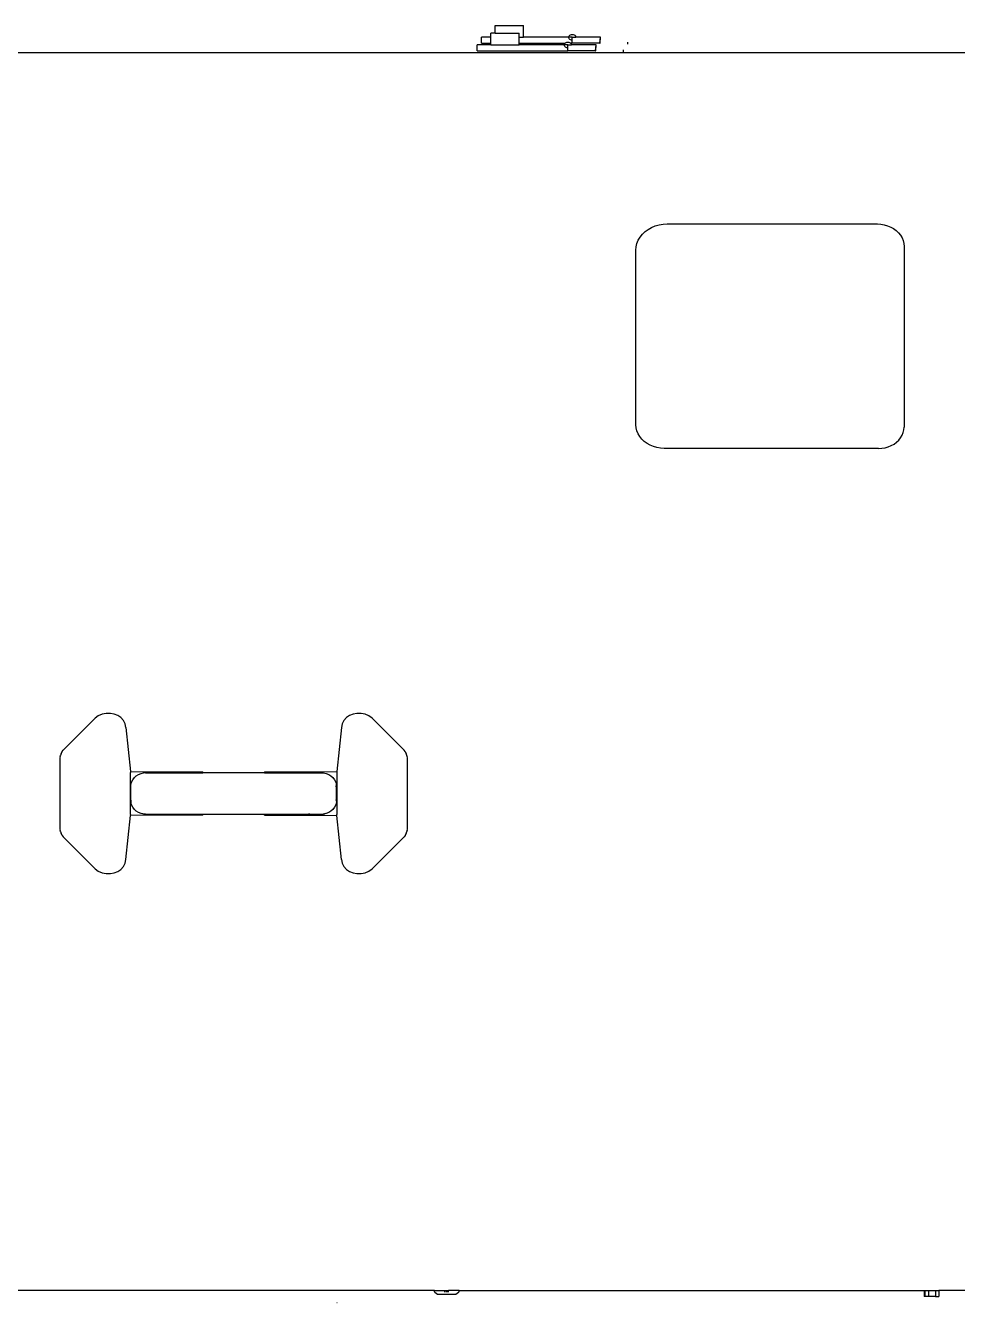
# Model space of a CAD drawing. Header units: inches. Extents: x 0.9 to 36.3, y 0.7 to 23.3.
# Drawn here: x 30.7028 to 30.9779, y 8.4775 to 8.8544 of the extents above; entities that cross this region are included whole.
import ezdxf

# ---------------------------------------------------------------- set-up
doc = ezdxf.new("R2010")
doc.units = ezdxf.units.IN
doc.layers.add('DG set', color=18, linetype='Continuous', lineweight=15)
doc.layers.add('Edges', color=7, linetype='Continuous')

# ---------------------------------------------------------------- blocks, each defined once
blk = doc.blocks.new('Diesel Generator pl')
at = {"layer": 'Edges'}
for p, q in [((4.4212, 2.0414), (4.4212, 2.0514)), ((4.4212, 2.0514), (4.458, 2.0514)), ((4.458, 2.036), (4.458, 2.0514)), ((4.4033, 2.0283), (4.4033, 2.036)), ((4.4154, 2.036), (4.4033, 2.036)), ((4.4154, 2.036), (4.4154, 2.0414)), ((4.4212, 2.0414), (4.4154, 2.0414)), ((4.4154, 2.0283), (4.4154, 2.036)), ((4.4212, 2.0414), (4.4522, 2.0414)), ((4.4522, 2.036), (4.4522, 2.0414)), ((4.4522, 2.0283), (4.4522, 2.036)), ((4.4522, 2.036), (4.458, 2.036)), ((4.517, 2.036), (4.458, 2.036)), ((4.517, 2.036), (4.5171, 2.037)), ((4.5171, 2.035), (4.517, 2.036)), ((4.5215, 2.036), (4.517, 2.036)), ((4.5171, 2.037), (4.5176, 2.0379)), ((4.5176, 2.0341), (4.5171, 2.035)), ((4.5176, 2.0379), (4.5183, 2.0387)), ((4.5183, 2.0333), (4.5176, 2.0341)), ((4.5183, 2.0387), (4.5193, 2.0393)), ((4.5193, 2.0326), (4.5183, 2.0333)), ((4.5193, 2.0393), (4.5204, 2.0397)), ((4.5204, 2.0323), (4.5193, 2.0326)), ((4.5204, 2.0397), (4.5216, 2.0398)), ((4.5215, 2.0321), (4.5204, 2.0323)), ((4.5215, 2.0321), (4.5215, 2.036)), ((4.5215, 2.036), (4.5262, 2.036)), ((4.5215, 2.0283), (4.5215, 2.0321)), ((4.5216, 2.0398), (4.5217, 2.0398)), ((4.5216, 2.0398), (4.5216, 2.0398)), ((4.5217, 2.0398), (4.5227, 2.0397)), ((4.5227, 2.0397), (4.5229, 2.0397)), ((4.5229, 2.0397), (4.5239, 2.0393)), ((4.5239, 2.0393), (4.524, 2.0393)), ((4.5239, 2.0393), (4.5248, 2.0387)), ((4.524, 2.0393), (4.5249, 2.0387)), ((4.5248, 2.0387), (4.5255, 2.0379)), ((4.5249, 2.0387), (4.5257, 2.0379)), ((4.5255, 2.0379), (4.526, 2.037)), ((4.5257, 2.0379), (4.5261, 2.037)), ((4.526, 2.037), (4.5262, 2.036)), ((4.5261, 2.037), (4.5263, 2.036)), ((4.5263, 2.036), (4.5262, 2.036)), ((4.5583, 2.036), (4.5263, 2.036)), ((4.5577, 2.0283), (4.5583, 2.036)), ((4.558, 2.0283), (4.5585, 2.036)), ((4.5583, 2.036), (4.5585, 2.036)), ((6.2017, 2.016), (3.7603, 2.016)), ((4.3976, 2.0183), (4.3976, 2.026)), ((4.4154, 2.026), (4.3976, 2.026)), ((4.3976, 2.0183), (4.5158, 2.0183)), ((4.4033, 2.0283), (4.4154, 2.0283)), ((4.4154, 2.026), (4.4154, 2.0283)), ((4.4154, 2.026), (4.4522, 2.026)), ((4.4522, 2.026), (4.4522, 2.0283)), ((4.4522, 2.0283), (4.5122, 2.0283)), ((4.5112, 2.026), (4.4522, 2.026)), ((6.2017, 2.016), (4.4616, 2.016)), ((4.5112, 2.026), (4.5114, 2.027)), ((4.5114, 2.025), (4.5112, 2.026)), ((4.5158, 2.026), (4.5112, 2.026)), ((4.5114, 2.027), (4.5118, 2.0279)), ((4.5118, 2.0241), (4.5114, 2.025)), ((4.5118, 2.0279), (4.5122, 2.0283)), ((4.5126, 2.0233), (4.5118, 2.0241)), ((4.5122, 2.0283), (4.5126, 2.0287)), ((4.5126, 2.0287), (4.5135, 2.0293)), ((4.5135, 2.0226), (4.5126, 2.0233)), ((4.5135, 2.0293), (4.5146, 2.0297)), ((4.5146, 2.0223), (4.5135, 2.0226)), ((4.5146, 2.0297), (4.5158, 2.0298)), ((4.5158, 2.0221), (4.5146, 2.0223)), ((4.5158, 2.0298), (4.5159, 2.0298)), ((4.5158, 2.0221), (4.5158, 2.026)), ((4.5158, 2.026), (4.5204, 2.026)), ((4.5158, 2.0183), (4.5158, 2.0221)), ((4.552, 2.0183), (4.5158, 2.0183)), ((4.5159, 2.0298), (4.5159, 2.0298)), ((4.5159, 2.0298), (4.517, 2.0297)), ((4.517, 2.0297), (4.5171, 2.0297)), ((4.5171, 2.0297), (4.5181, 2.0293)), ((4.5181, 2.0293), (4.5182, 2.0293)), ((4.5181, 2.0293), (4.5191, 2.0287)), ((4.5182, 2.0293), (4.5192, 2.0287)), ((4.5191, 2.0287), (4.5195, 2.0283)), ((4.5192, 2.0287), (4.5196, 2.0283)), ((4.5196, 2.0283), (4.5195, 2.0283)), ((4.5195, 2.0283), (4.5198, 2.0279)), ((4.5215, 2.0283), (4.5196, 2.0283)), ((4.5196, 2.0283), (4.5199, 2.0279)), ((4.5198, 2.0279), (4.5203, 2.027)), ((4.5199, 2.0279), (4.5204, 2.027)), ((4.5203, 2.027), (4.5204, 2.026)), ((4.5204, 2.027), (4.5205, 2.026)), ((4.5205, 2.026), (4.5204, 2.026)), ((4.5526, 2.026), (4.5205, 2.026)), ((4.5577, 2.0283), (4.5215, 2.0283)), ((4.552, 2.0183), (4.5526, 2.026)), ((4.552, 2.0183), (4.5522, 2.0183)), ((4.5522, 2.0183), (4.5528, 2.026)), ((4.5526, 2.026), (4.5528, 2.026)), ((4.5577, 2.0283), (4.558, 2.0283)), ((4.5879, 2.0195), (4.5879, 2.017)), ((4.5937, 2.0295), (4.5937, 2.027)), ((4.613, 1.7793), (4.6165, 1.7827)), ((4.6165, 1.7827), (4.6205, 1.7856)), ((4.6205, 1.7856), (4.625, 1.7881)), ((4.625, 1.7881), (4.6297, 1.7901)), ((4.6297, 1.7901), (4.6348, 1.7915)), ((4.6348, 1.7915), (4.64, 1.7924)), ((4.64, 1.7924), (4.6453, 1.7927)), ((4.6453, 1.7927), (4.9194, 1.7927)), ((4.9194, 1.7927), (4.9239, 1.7924)), ((4.9239, 1.7924), (4.9284, 1.7917)), ((4.9284, 1.7917), (4.9327, 1.7904)), ((4.9327, 1.7904), (4.9368, 1.7887)), ((4.9368, 1.7887), (4.9406, 1.7866)), ((4.9406, 1.7866), (4.944, 1.7841)), ((4.944, 1.7841), (4.947, 1.7812)), ((4.947, 1.7812), (4.9496, 1.7781)), ((4.605, 1.7631), (4.606, 1.7674)), ((4.606, 1.7674), (4.6077, 1.7716)), ((4.6077, 1.7716), (4.6101, 1.7756)), ((4.6101, 1.7756), (4.613, 1.7793)), ((4.9496, 1.7781), (4.9516, 1.7746)), ((4.9516, 1.7746), (4.953, 1.771)), ((4.953, 1.771), (4.9539, 1.7673)), ((4.9539, 1.7673), (4.9542, 1.7635)), ((4.6046, 1.7586), (4.605, 1.7631)), ((4.6046, 1.5309), (4.6046, 1.7586)), ((4.9542, 1.7635), (4.9542, 1.528)), ((4.6049, 1.5269), (4.6046, 1.5309)), ((4.6059, 1.5229), (4.6049, 1.5269)), ((4.6074, 1.5191), (4.6059, 1.5229)), ((4.6096, 1.5155), (4.6074, 1.5191)), ((4.6122, 1.5121), (4.6096, 1.5155)), ((4.9498, 1.514), (4.9517, 1.5173)), ((4.9517, 1.5173), (4.9531, 1.5208)), ((4.9531, 1.5208), (4.9539, 1.5243)), ((4.9539, 1.5243), (4.9542, 1.528)), ((4.6154, 1.5091), (4.6122, 1.5121)), ((4.6191, 1.5064), (4.6154, 1.5091)), ((4.6231, 1.5042), (4.6191, 1.5064)), ((4.6274, 1.5024), (4.6231, 1.5042)), ((4.632, 1.5011), (4.6274, 1.5024)), ((4.6367, 1.5003), (4.632, 1.5011)), ((4.6415, 1.5001), (4.6367, 1.5003)), ((4.9209, 1.5001), (4.6415, 1.5001)), ((4.9209, 1.5001), (4.9252, 1.5003)), ((4.9252, 1.5003), (4.9295, 1.501)), ((4.9295, 1.501), (4.9336, 1.5022)), ((4.9336, 1.5022), (4.9375, 1.5038)), ((4.9375, 1.5038), (4.9412, 1.5058)), ((4.9412, 1.5058), (4.9445, 1.5082)), ((4.9445, 1.5082), (4.9473, 1.511)), ((4.9473, 1.511), (4.9498, 1.514)), ((3.9036, 1.1517), (3.8994, 1.1485)), ((3.9085, 1.1537), (3.9036, 1.1517)), ((3.9137, 1.1544), (3.9085, 1.1537)), ((3.9196, 1.1544), (3.9137, 1.1544)), ((3.9244, 1.1538), (3.9196, 1.1544)), ((3.929, 1.1521), (3.9244, 1.1538)), ((3.933, 1.1492), (3.929, 1.1521)), ((3.9363, 1.1455), (3.933, 1.1492)), ((4.227, 1.1492), (4.2238, 1.1455)), ((4.2311, 1.1521), (4.227, 1.1492)), ((4.2357, 1.1538), (4.2311, 1.1521)), ((4.2405, 1.1544), (4.2357, 1.1538)), ((4.2464, 1.1544), (4.2405, 1.1544)), ((4.2516, 1.1537), (4.2464, 1.1544)), ((4.2565, 1.1517), (4.2516, 1.1537)), ((4.2607, 1.1485), (4.2565, 1.1517)), ((3.8994, 1.1485), (3.8592, 1.1082)), ((3.9385, 1.1412), (3.9363, 1.1455)), ((3.9396, 1.1364), (3.9385, 1.1412)), ((3.9396, 1.1364), (3.9456, 1.0788)), ((4.2205, 1.1364), (4.2144, 1.0788)), ((4.2216, 1.1412), (4.2205, 1.1364)), ((4.2238, 1.1455), (4.2216, 1.1412)), ((4.2607, 1.1485), (4.3009, 1.1082)), ((3.8537, 1.0983), (3.8539, 1.0991)), ((3.8539, 1.0992), (3.8541, 1.0997)), ((3.8539, 1.0991), (3.8539, 1.0992)), ((3.8551, 1.1024), (3.8541, 1.0997)), ((3.8565, 1.105), (3.8551, 1.1024)), ((3.8551, 1.1024), (3.856, 1.1041)), ((3.856, 1.1041), (3.8565, 1.105)), ((3.8565, 1.105), (3.8578, 1.1068)), ((3.8578, 1.1068), (3.8592, 1.1082)), ((4.3023, 1.1068), (4.3009, 1.1082)), ((4.3036, 1.105), (4.3023, 1.1068)), ((4.305, 1.1024), (4.3036, 1.105)), ((4.3041, 1.1041), (4.3036, 1.105)), ((4.3041, 1.1041), (4.305, 1.1024)), ((4.306, 1.0997), (4.305, 1.1024)), ((4.3061, 1.0992), (4.306, 1.0997)), ((4.3061, 1.0992), (4.3064, 1.0983)), ((3.8534, 1.0962), (3.8533, 1.0954)), ((3.8533, 1.0954), (3.8533, 1.0951)), ((3.8533, 1.0951), (3.8533, 1.0947)), ((3.8533, 1.0947), (3.8533, 1.0944)), ((3.8533, 1.0944), (3.8533, 1.094)), ((3.8533, 1.094), (3.8533, 1.0065)), ((3.8535, 1.0969), (3.8534, 1.0962)), ((3.8537, 1.0983), (3.8535, 1.0969)), ((4.3066, 1.0969), (4.3064, 1.0983)), ((4.3067, 1.0962), (4.3066, 1.0969)), ((4.3068, 1.0954), (4.3067, 1.0962)), ((4.3068, 1.0951), (4.3068, 1.0954)), ((4.3068, 1.0947), (4.3068, 1.0951)), ((4.3068, 1.0944), (4.3068, 1.0947)), ((4.3068, 1.094), (4.3068, 1.0944)), ((4.3068, 1.0065), (4.3068, 1.094)), ((3.9456, 1.0788), (4.0397, 1.0787)), ((3.9456, 1.0788), (3.9456, 1.0788)), ((3.9456, 1.0788), (3.9456, 1.0778)), ((3.9456, 1.0227), (3.9456, 1.0778)), ((3.9469, 1.0651), (3.9485, 1.0682)), ((3.9485, 1.0682), (3.9506, 1.071)), ((3.9506, 1.071), (3.9531, 1.0733)), ((3.9531, 1.0733), (3.9561, 1.0752)), ((3.9561, 1.0752), (3.9593, 1.0764)), ((3.9593, 1.0764), (3.9627, 1.0771)), ((3.9642, 1.0771), (3.9627, 1.0771)), ((3.965, 1.0771), (3.9642, 1.0771)), ((3.965, 1.0771), (3.9806, 1.0771)), ((3.9806, 1.0771), (3.9823, 1.0771)), ((3.9806, 1.0771), (4.0397, 1.0771)), ((4.0397, 1.0771), (4.0397, 1.0787)), ((4.1204, 1.0771), (4.0397, 1.0771)), ((4.1204, 1.0787), (4.2144, 1.0788)), ((4.1204, 1.0787), (4.1204, 1.0771)), ((4.1204, 1.0771), (4.1204, 1.0771)), ((4.1204, 1.0771), (4.1795, 1.0771)), ((4.1795, 1.0771), (4.1951, 1.0771)), ((4.1951, 1.0771), (4.1954, 1.0771)), ((4.1954, 1.0771), (4.1961, 1.0771)), ((4.1954, 1.0771), (4.1959, 1.0771)), ((4.1959, 1.0771), (4.1961, 1.0771)), ((4.1965, 1.0771), (4.1961, 1.0771)), ((4.1965, 1.0771), (4.1974, 1.0771)), ((4.1974, 1.0771), (4.2008, 1.0764)), ((4.2008, 1.0764), (4.204, 1.0752)), ((4.204, 1.0752), (4.207, 1.0733)), ((4.207, 1.0733), (4.2095, 1.071)), ((4.2095, 1.071), (4.2116, 1.0682)), ((4.2116, 1.0682), (4.2132, 1.0651)), ((4.2144, 1.0788), (4.2145, 1.0788)), ((4.2144, 1.0788), (4.2145, 1.0788)), ((4.2144, 1.0788), (4.2144, 1.0227)), ((3.946, 1.0618), (3.9469, 1.0651)), ((3.9462, 1.0583), (3.946, 1.0618)), ((3.9462, 1.0422), (3.9462, 1.0583)), ((4.2132, 1.0651), (4.2141, 1.0618)), ((4.2139, 1.0588), (4.2141, 1.0618)), ((4.2139, 1.0588), (4.2139, 1.0586)), ((4.2139, 1.0586), (4.2139, 1.0583)), ((4.2139, 1.0583), (4.2139, 1.0422)), ((3.9462, 1.0417), (3.946, 1.0387)), ((3.9469, 1.0354), (3.946, 1.0387)), ((3.9462, 1.0419), (3.9462, 1.0422)), ((3.9462, 1.0417), (3.9462, 1.0419)), ((3.9462, 1.0412), (3.9462, 1.0417)), ((3.9464, 1.0402), (3.9462, 1.0417)), ((3.9462, 1.0406), (3.9462, 1.0412)), ((3.9463, 1.0401), (3.9462, 1.0406)), ((3.9463, 1.04), (3.9463, 1.0401)), ((3.9485, 1.0323), (3.9469, 1.0354)), ((3.9506, 1.0295), (3.9485, 1.0323)), ((4.2116, 1.0323), (4.2095, 1.0295)), ((4.2132, 1.0354), (4.2116, 1.0323)), ((4.2141, 1.0387), (4.2132, 1.0354)), ((4.2139, 1.0419), (4.2139, 1.0422)), ((4.2139, 1.0417), (4.2139, 1.0419)), ((4.2139, 1.0417), (4.2141, 1.0387)), ((3.9396, 0.9642), (3.9456, 1.0217)), ((3.9456, 1.0227), (3.9456, 1.0217)), ((4.0397, 1.0218), (3.9456, 1.0217)), ((3.9456, 1.0217), (3.9456, 1.0217)), ((3.9531, 1.0272), (3.9506, 1.0295)), ((3.9561, 1.0254), (3.9531, 1.0272)), ((3.9593, 1.0241), (3.9561, 1.0254)), ((3.9613, 1.0237), (3.9593, 1.0241)), ((3.9614, 1.0237), (3.9613, 1.0237)), ((3.9615, 1.0237), (3.9614, 1.0237)), ((3.9631, 1.0235), (3.9615, 1.0237)), ((3.9638, 1.0234), (3.9631, 1.0235)), ((3.964, 1.0234), (3.9638, 1.0234)), ((3.9647, 1.0234), (3.964, 1.0234)), ((3.965, 1.0234), (3.9647, 1.0234)), ((3.965, 1.0234), (3.9806, 1.0234)), ((3.9806, 1.0234), (3.9823, 1.0235)), ((3.9806, 1.0234), (4.0397, 1.0234)), ((4.0397, 1.0235), (4.0397, 1.0234)), ((4.0397, 1.0218), (4.0397, 1.0234)), ((4.0397, 1.0234), (4.1204, 1.0234)), ((4.1204, 1.0234), (4.1204, 1.0235)), ((4.1204, 1.0218), (4.1204, 1.0234)), ((4.1204, 1.0234), (4.1795, 1.0234)), ((4.1204, 1.0218), (4.2144, 1.0217)), ((4.1795, 1.0234), (4.1778, 1.0235)), ((4.1795, 1.0234), (4.1951, 1.0234)), ((4.1951, 1.0234), (4.1959, 1.0235)), ((4.1959, 1.0235), (4.1986, 1.0237)), ((4.1959, 1.0235), (4.1969, 1.0235)), ((4.1986, 1.0237), (4.1969, 1.0235)), ((4.1969, 1.0235), (4.1974, 1.0235)), ((4.1986, 1.0237), (4.1974, 1.0235)), ((4.1986, 1.0237), (4.1987, 1.0237)), ((4.1987, 1.0237), (4.1988, 1.0237)), ((4.2008, 1.0241), (4.1988, 1.0237)), ((4.2, 1.0241), (4.1988, 1.0237)), ((4.2, 1.0241), (4.2, 1.0241)), ((4.204, 1.0254), (4.2008, 1.0241)), ((4.207, 1.0272), (4.204, 1.0254)), ((4.2095, 1.0295), (4.207, 1.0272)), ((4.2145, 1.0217), (4.2144, 1.0227)), ((4.2145, 1.0217), (4.2144, 1.0217)), ((4.2144, 1.0217), (4.2145, 1.0217)), ((4.2205, 0.9642), (4.2144, 1.0217)), ((3.8533, 1.0065), (3.8533, 1.0062)), ((3.8533, 1.0062), (3.8533, 1.0058)), ((3.8533, 1.0058), (3.8533, 1.0054)), ((3.8533, 1.0054), (3.8533, 1.0051)), ((3.8533, 1.0051), (3.8534, 1.0044)), ((3.8534, 1.0044), (3.8535, 1.0036)), ((3.8535, 1.0036), (3.8537, 1.0022)), ((3.8539, 1.0013), (3.8537, 1.0022)), ((3.8539, 1.0013), (3.8541, 1.0008)), ((3.8541, 1.0008), (3.8551, 0.9981)), ((4.305, 0.9981), (4.306, 1.0008)), ((4.3061, 1.0013), (4.306, 1.0008)), ((4.3062, 1.0014), (4.3061, 1.0013)), ((4.3064, 1.0022), (4.3062, 1.0014)), ((4.3064, 1.0022), (4.3066, 1.0036)), ((4.3066, 1.0036), (4.3067, 1.0044)), ((4.3067, 1.0044), (4.3068, 1.0051)), ((4.3068, 1.0062), (4.3068, 1.0065)), ((4.3068, 1.0058), (4.3068, 1.0062)), ((4.3068, 1.0054), (4.3068, 1.0058)), ((4.3068, 1.0051), (4.3068, 1.0054)), ((3.8551, 0.9981), (3.8565, 0.9955)), ((3.856, 0.9965), (3.8551, 0.9981)), ((3.856, 0.9965), (3.8565, 0.9955)), ((3.8565, 0.9955), (3.8578, 0.9937)), ((3.8578, 0.9937), (3.8592, 0.9923)), ((3.8994, 0.952), (3.8592, 0.9923)), ((4.2607, 0.952), (4.3009, 0.9923)), ((4.3023, 0.9937), (4.3009, 0.9923)), ((4.3036, 0.9955), (4.3023, 0.9937)), ((4.3036, 0.9955), (4.305, 0.9981)), ((4.3041, 0.9965), (4.3036, 0.9955)), ((4.305, 0.9981), (4.3041, 0.9965)), ((3.8994, 0.952), (3.9036, 0.9488)), ((3.929, 0.9485), (3.933, 0.9513)), ((3.933, 0.9513), (3.9363, 0.955)), ((3.9363, 0.955), (3.9385, 0.9594)), ((3.9385, 0.9594), (3.9396, 0.9642)), ((4.2205, 0.9642), (4.2216, 0.9594)), ((4.2216, 0.9594), (4.2238, 0.955)), ((4.2238, 0.955), (4.227, 0.9513)), ((4.227, 0.9513), (4.2311, 0.9485)), ((4.2565, 0.9488), (4.2607, 0.952)), ((3.9036, 0.9488), (3.9085, 0.9468)), ((3.9085, 0.9468), (3.9137, 0.9461)), ((3.9137, 0.9461), (3.9196, 0.9461)), ((3.9196, 0.9461), (3.9244, 0.9467)), ((3.9244, 0.9467), (3.929, 0.9485)), ((4.2311, 0.9485), (4.2357, 0.9467)), ((4.2357, 0.9467), (4.2405, 0.9461)), ((4.2405, 0.9461), (4.2464, 0.9461)), ((4.2464, 0.9461), (4.2516, 0.9468)), ((4.2516, 0.9468), (4.2565, 0.9488)), ((4.3419, 0.4022), (2.6437, 0.4022)), ((4.3419, 0.4022), (4.3417, 0.4019)), ((4.3417, 0.4019), (4.3417, 0.4015)), ((4.3417, 0.4015), (4.3417, 0.4012)), ((4.3417, 0.4012), (4.3419, 0.4008)), ((4.3419, 0.4022), (4.3556, 0.4022)), ((4.3419, 0.4008), (4.3421, 0.4005)), ((4.3421, 0.4005), (4.3425, 0.4003)), ((4.3425, 0.4003), (4.346, 0.3974)), ((4.3556, 0.4015), (4.3556, 0.4022)), ((4.3556, 0.4022), (4.3578, 0.4022)), ((4.3556, 0.4003), (4.3556, 0.4012)), ((4.3578, 0.4015), (4.3578, 0.4022)), ((4.3578, 0.4022), (4.3589, 0.4022)), ((4.3578, 0.4003), (4.3578, 0.4012)), ((4.3589, 0.4015), (4.3589, 0.4022)), ((4.3589, 0.4022), (4.36, 0.4022)), ((4.3589, 0.4003), (4.3589, 0.4012)), ((4.36, 0.4015), (4.36, 0.4022)), ((4.374, 0.4022), (4.36, 0.4022)), ((4.36, 0.4003), (4.36, 0.4012)), ((4.3699, 0.3974), (4.3734, 0.4003)), ((4.3734, 0.4003), (4.3738, 0.4005)), ((4.3738, 0.4005), (4.374, 0.4008)), ((4.3742, 0.4019), (4.374, 0.4022)), ((4.374, 0.4022), (4.9805, 0.4022)), ((4.374, 0.4008), (4.3742, 0.4012)), ((4.3742, 0.4015), (4.3742, 0.4019)), ((4.3742, 0.4012), (4.3742, 0.4015)), ((4.9805, 0.4022), (4.9805, 0.3945)), ((4.9805, 0.4022), (4.9814, 0.4022)), ((4.9814, 0.4022), (4.9814, 0.3945)), ((4.9814, 0.4022), (4.986, 0.4022)), ((4.986, 0.4022), (4.986, 0.3945)), ((4.986, 0.4022), (4.9952, 0.4022)), ((4.9952, 0.4022), (4.9952, 0.3945)), ((4.9952, 0.4022), (4.9998, 0.4022)), ((4.9998, 0.4022), (4.9998, 0.3945)), ((5.1489, 0.4022), (4.9998, 0.4022)), ((4.2148, 0.3868), (4.215, 0.3868)), ((4.2148, 0.3868), (4.215, 0.3868)), ((4.346, 0.3974), (4.3699, 0.3974)), ((4.9814, 0.3945), (4.9805, 0.3945)), ((4.986, 0.3945), (4.9814, 0.3945)), ((4.9952, 0.3945), (4.986, 0.3945)), ((4.9952, 0.3945), (4.9998, 0.3945))]:
    blk.add_line(p, q, dxfattribs=at)

msp = doc.modelspace()

# ---------------------------------------------------------------- block references
at = {"layer": 'DG set', "xscale": 0.2264521623337326, "yscale": 0.2264521623337326, "zscale": 0.2264521623337326}
msp.add_blockref('Diesel Generator pl', (29.84027, 8.38988), dxfattribs=at)

doc.saveas('drawing.dxf')
